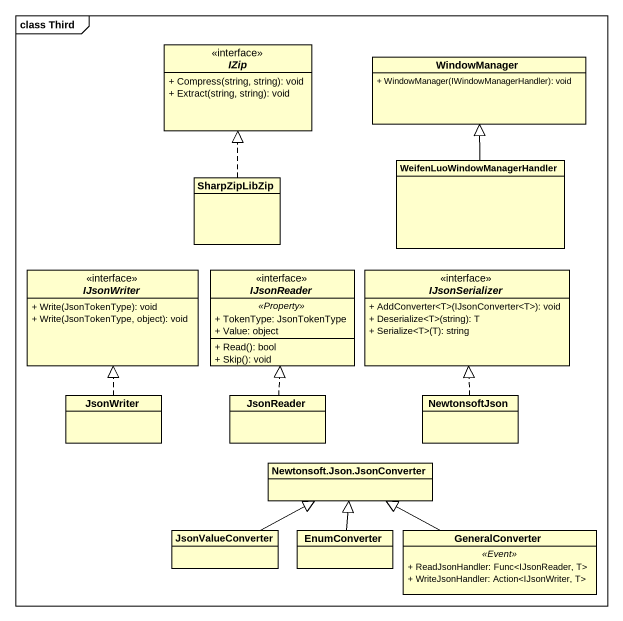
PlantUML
@startuml
mainframe class Third
hide circle
hide empty members
skinparam classAttributeIconSize 0
interface IZip <<interface>> {
  + Compress(string, string): void
  + Extract(string, string): void
}
class WindowManager {
  + WindowManager(IWindowManagerHandler): void
}
class SharpZipLibZip
class "WeifenLuoWindowManagerHandler" as WeifenLuoWindowManagerHandle
interface IJsonWriter <<interface>> {
  + Write(JsonTokenType): void
  + Write(JsonTokenType, object): void
}
interface IJsonReader <<interface>> {
  .. <<Property>> ..
  + TokenType: JsonTokenType
  + Value: object
  --
  + Read(): bool
  + Skip(): void
}
interface IJsonSerializer <<interface>> {
  + AddConverter<T>(IJsonConverter<T>): void
  + Deserialize<T>(string): T
  + Serialize<T>(T): string
}
class JsonWriter
class JsonReader
class NewtonsoftJson
class "Newtonsoft.Json.JsonConverter" as Newtonsoft_Json
class JsonValueConverter
class EnumConverter
class GeneralConverter {
  .. <<Event>> ..
  + ReadJsonHandler: Func<IJsonReader, T>
  + WriteJsonHandler: Action<IJsonWriter, T>
}
SharpZipLibZip .up.|> IZip
WeifenLuoWindowManagerHandle -up-|> WindowManager
JsonWriter .up.|> IJsonWriter
JsonReader .up.|> IJsonReader
NewtonsoftJson .up.|> IJsonSerializer
JsonValueConverter -right-|> Newtonsoft_Json
EnumConverter -up-|> Newtonsoft_Json
GeneralConverter -left-|> Newtonsoft_Json
@enduml
